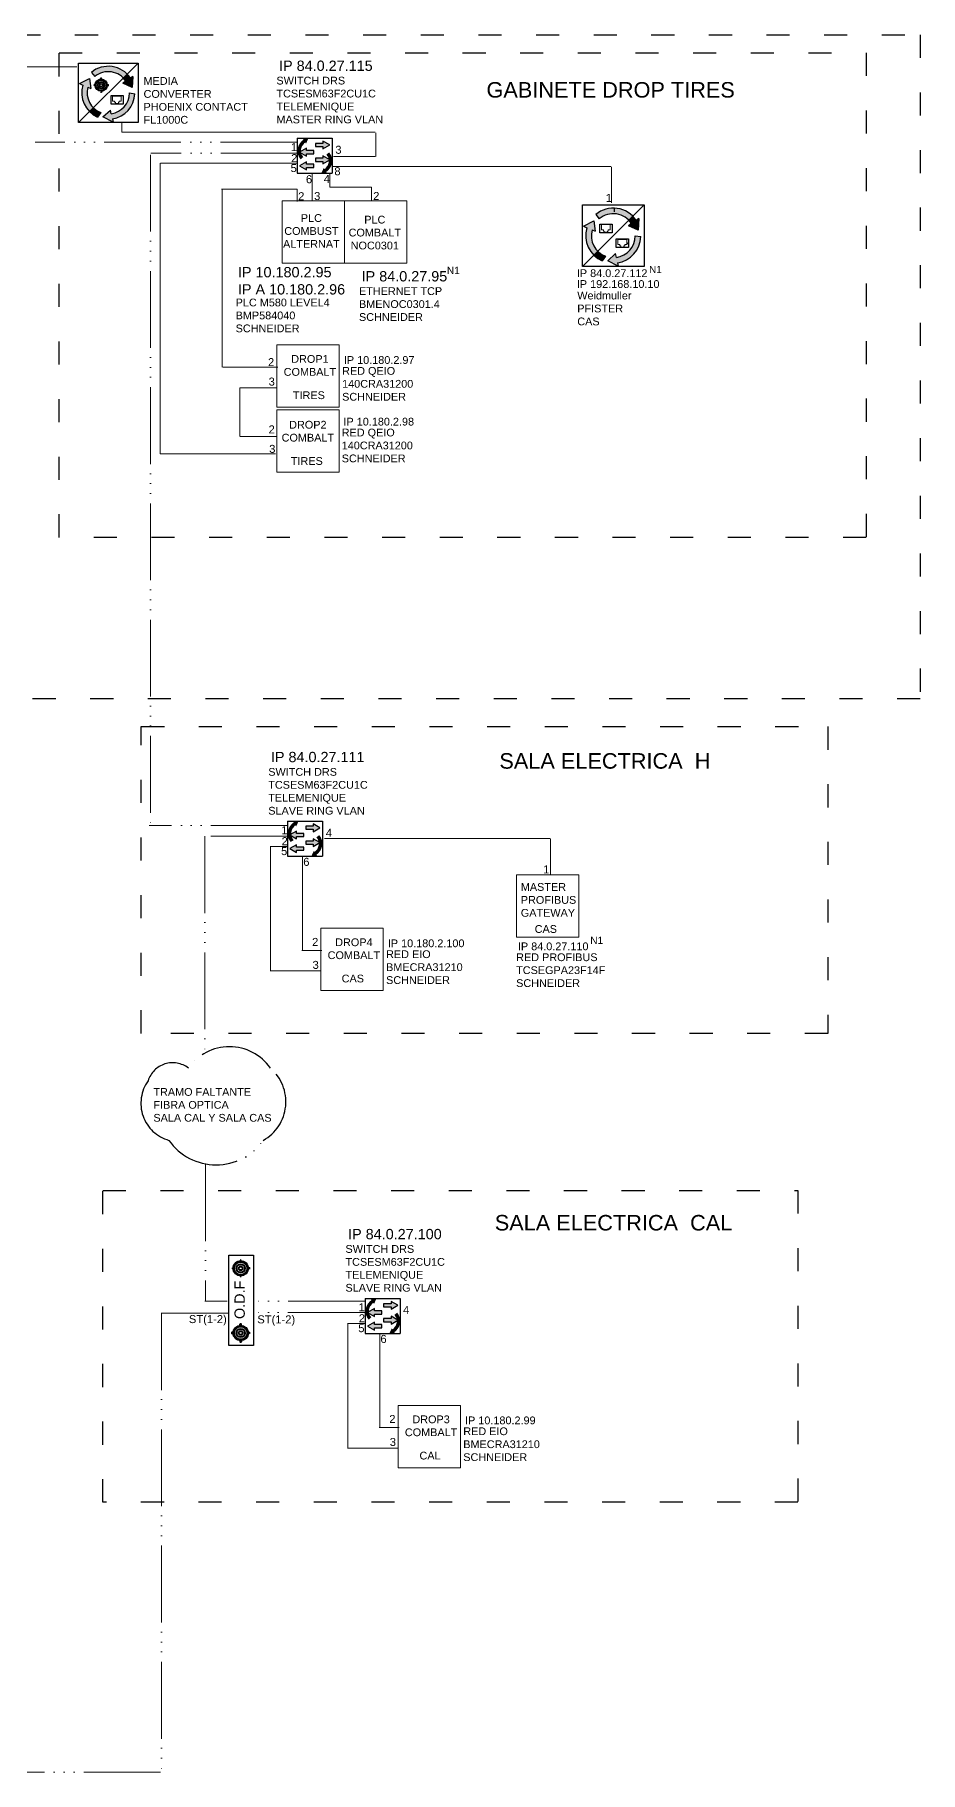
# Model space of a CAD drawing. Header units: millimetres. Extents: x 613 to 2691, y 4464 to 5516.
# Drawn here: x 1798 to 2074, y 4598 to 5141 of the extents above; entities that cross this region are included whole.
import ezdxf
from ezdxf.enums import TextEntityAlignment as Align

# ---------------------------------------------------------------- set-up
doc = ezdxf.new("R2010")
doc.units = ezdxf.units.MM
doc.linetypes.add('ACAD_ISO03W100', pattern=[30, 12, -18])
doc.linetypes.add('ACAD_ISO06W100', pattern=[36, 24, -3, 0, -3, 0, -3, 0, -3])
doc.layers.add('LETRAS', color=7, linetype='Continuous', lineweight=5)
doc.layers.add('RACK', color=7, linetype='Continuous', lineweight=30)
doc.layers.add('Línea F.O', color=7, linetype='ACAD_ISO06W100')
doc.layers.add('SEGMENTADA', color=7, linetype='ACAD_ISO03W100')
doc.styles.get("Standard").update_dxf_attribs({"font": 'arial.ttf'})

# ---------------------------------------------------------------- blocks, each defined once
blk = doc.blocks.new('Router')
h = blk.add_hatch(color=256)
h.dxf.hatch_style = 1
h.paths.add_polyline_path([(4.221374055127235, 4.231855029303695), (5.453732266725195, 5.46421324090167, 0.38773184986765), (-6.125958824729925, 6.001347141051864), (-4.999613167959547, 4.671278797692723, -0.3871099552367024)])
h = blk.add_hatch(color=256)
h.dxf.hatch_style = 1
h.paths.add_polyline_path([(7.360813712950858, 4.725084045513313), (6.527655381878857, 4.152123768751996, 0.04942118035468872), (5.453732266725194, 5.464213240901669), (4.221374055127234, 4.231855029303694, -0.05034815951668885), (5.091422825959296, 3.164431306591278), (4.077273301605601, 2.467003973876672), (7.085805071961659, 1.08654793644655)])
h = blk.add_hatch(color=256)
h.dxf.hatch_style = 1
h.paths.add_polyline_path([(-7.249813635788515, 1.171197566149267), (-6.332310201852579, 0.7707336568018945), (-6.750391159882383, 4.054349132671859), (-9.984614377007347, 2.364859579424319), (-8.861245677102911, 1.87454139142433, 0.2765972888348588), (-6.705658561538385, -6.695177587362052), (-5.473300349940425, -5.462819375764077, -0.268517728618183)])
h = blk.add_hatch(color=256)
h.dxf.hatch_style = 1
h.paths.add_polyline_path([(0.3314314653709438, -7.398431771034581), (0.07284984484340384, -6.194163201906576), (-2.349812497329367, -8.44974061362882), (0.9094531949549491, -10.09039960189466), (0.6980422076243595, -9.105814508821968, 0.360132518161384), (7.962936448736015, -0.8945756602265247), (6.224589086939723, -0.6641710331766455, -0.3713539048343394)])
h = blk.add_hatch(color=256)
h.dxf.hatch_style = 1
h.paths.add_polyline_path([(-5.473300349940422, -5.462819375764078), (-6.705658561538383, -6.695177587362052, 0.09316399340022), (-4.081955475754881, -8.48583994264542), (-3.033639330676726, -7.031170841227143, -0.1069805864624451)])
for p, q in [((-10.26241894605209, 9.034853623410527), (9.02437264923401, 9.034853623410527)), ((-10.26241894605209, -10.2519379718758), (-10.26241894605209, 9.034853623410527)), ((9.02437264923401, 9.034853623410527), (-10.26241894605209, -10.2519379718758)), ((-6.125958824763984, 6.001347141092083), (-4.999613167979078, 4.671278797715786)), ((-0.3930220590073077, 7.983645889247327), (-0.3930220590073077, 6.819875099609362)), ((9.02437264923401, 9.034853623410527), (9.02437264923401, -10.2519379718758)), ((-9.984614377007347, 2.364859579424319), (-6.750391159882383, 4.054349132671859)), ((-9.984614377007347, 2.364859579424319), (-8.861245677184797, 1.87454139146007)), ((-7.249813635585724, 1.171197566060755), (-6.332310201852579, 0.7707336568018945)), ((-6.750391159882383, 4.054349132671859), (-6.332310201852579, 0.7707336568018945)), ((5.09142282584753, 3.164431306514416), (4.077273301605601, 2.467003973876672)), ((7.085805071961659, 1.08654793644655), (4.077273301605601, 2.467003973876672)), ((7.360813712950858, 4.725084045513313), (6.527655382012199, 4.152123768843694)), ((7.360813712950858, 4.725084045513313), (7.085805071961659, 1.08654793644655)), ((6.224589086857577, -0.6641710331657578), (7.962936448961045, -0.8945756602563506)), ((9.02437264923401, -10.2519379718758), (-10.26241894605209, -10.2519379718758)), ((-3.033639330472852, -7.031170840944242), (-4.081955475666291, -8.485839942522489)), ((-2.349812497329367, -8.44974061362882), (0.07284984484340384, -6.194163201906576)), ((0.9094531949549491, -10.09039960189466), (-2.349812497329367, -8.44974061362882)), ((0.3314314653243855, -7.398431770817751), (0.07284984484340384, -6.194163201906576)), ((0.6980422075835122, -9.105814508631738), (0.9094531949549491, -10.09039960189466))]:
    blk.add_line(p, q)
for points in [[(-4.875527827064616, 3.008209042703811), (-0.9924645688470264, 3.008209042703811), (-0.9924645688470264, 0.2582240603073842), (-4.875527827064616, 0.2582240603073842)], [(0.2732456069444993, -1.603812624334275), (4.156308865162089, -1.603812624334275), (4.156308865162089, -4.353797606730701), (0.2732456069444993, -4.353797606730701)]]:
    blk.add_lwpolyline(points, close=True)
blk.add_circle((4.000815977176899, -3.054466906505922), 0.152958582864664)
for radius, start, end in [(8.597989976763017, 33.64110091726706, 129.7299865372261), (6.855172856567786, 33.41860244247363, 129.5954817213527), (8.597989976763017, 163.1964071584444, 246.3317670905333), (6.855172856567786, 164.9306315022408, 249.4774307495182), (6.855172856567786, 278.0654493901367, 359.5561521544638), (8.597989976763017, 278.8880070471303, 358.110397773362)]:
    blk.add_arc((-0.6303780815069331, -0.6110672391298522), radius, start, end)
at = {"layer": 'RACK', "lineweight": 20}
for p, q in [((-1.581638383817335, 2.831141525220573), (-4.349927853926602, 2.831143985529025)), ((-4.349927853926602, 2.831143985529025), (-4.349927853926602, 1.221477512001911)), ((-4.349927853926602, 1.221477512001911), (-3.724325365838013, 1.221477512001911)), ((-3.724325365838013, 1.221477512001911), (-3.724325365838013, 0.8307832468778997)), ((-3.724325365838013, 0.8307832468778997), (-3.474086423299923, 0.8307832468778997)), ((-3.474086423299923, 0.8307832468778997), (-3.474086423299923, 0.4400865220839023)), ((-3.474086423299923, 0.4400865220839023), (-2.457479814656836, 0.4400865220839023)), ((-2.207240871906379, 0.8307807872079138), (-2.457479814656836, 0.8307807872079138)), ((-2.457479814656836, 0.8307807872079138), (-2.457479814656836, 0.4400840617749964)), ((-1.581638383817335, 1.221475052331925), (-2.207240871906379, 1.221475052331925)), ((-2.207240871906379, 1.221475052331925), (-2.207240871906379, 0.8307807872079138)), ((-1.581638383817335, 2.831141525220573), (-1.581638383817335, 1.221475052331925)), ((3.56713505019178, -1.780880141817512), (0.7988455800825136, -1.780877681509061)), ((0.7988455800825136, -1.780877681509061), (0.7988455800825136, -3.390544155036174)), ((0.7988455800825136, -3.390544155036174), (1.424448068171102, -3.390544155036174)), ((1.424448068171102, -3.390544155036174), (1.424448068171102, -3.781238420160186)), ((1.424448068171102, -3.781238420160186), (1.674687010709192, -3.781238420160186)), ((1.674687010709192, -3.781238420160186), (1.674687010709192, -4.171935144954183)), ((1.674687010709192, -4.171935144954183), (2.69129361935228, -4.171935144954183)), ((2.941532562102736, -3.781240879830172), (2.69129361935228, -3.781240879830172)), ((2.69129361935228, -3.781240879830172), (2.69129361935228, -4.171937605263089)), ((3.56713505019178, -3.39054661470616), (2.941532562102736, -3.39054661470616)), ((2.941532562102736, -3.39054661470616), (2.941532562102736, -3.781240879830172)), ((3.56713505019178, -1.780880141817512), (3.56713505019178, -3.39054661470616))]:
    blk.add_line(p, q, dxfattribs=at)
blk = doc.blocks.new('Conversor Ethernet-FO')
h = blk.add_hatch(color=256)
h.dxf.hatch_style = 1
h.paths.add_polyline_path([(0.004537903195162112, 0.00483157051194449), (0.005761137388821483, 0.00605480470560386, 0.3877318498682067), (-0.005732821073736631, 0.006587961824187584), (-0.004614814549141916, 0.005267740915835476, -0.3871099552390349)])
h = blk.add_hatch(color=256)
h.dxf.hatch_style = 1
h.paths.add_polyline_path([(0.007654099364572176, 0.00532114780548909), (0.006827109492951037, 0.004752429558172075, 0.04942118035614307), (0.005761137388821484, 0.006054804705603859), (0.004537903195162115, 0.004831570511944489, -0.05034815952146951), (0.005401510380729342, 0.003772049680595273), (0.004394869321231454, 0.003079785894897213), (0.007381126806649263, 0.001709550348095945)])
h = blk.add_hatch(color=256)
h.dxf.hatch_style = 1
h.paths.add_polyline_path([(-0.006848355194145783, 0.001793573256732229), (-0.005937644685900523, 0.001396074264675917), (-0.006352630295396011, 0.004655378816778466), (-0.009562908274574511, 0.002978397747483541), (-0.008447856666300154, 0.002491709731155881, 0.2765972888300592), (-0.006308228884085368, -0.006014561567302993), (-0.005084994690425997, -0.004791327373643621, -0.2685177286090352)])
h = blk.add_hatch(color=256)
h.dxf.hatch_style = 1
h.paths.add_polyline_path([(-0.004779939632614778, 0.002679722048918226, 0.5533011679273435), (-0.004779939632614778, 0.002285844514511443), (-0.004484660311368794, 0.002285844514511443, -0.0250829855585215), (-0.004494381818383113, 0.002479509472089664, -0.02593439486746712), (-0.004483990044900894, 0.002679722048918226)])
h.paths.add_polyline_path([(-0.000339470159820718, 0.002684505211612592), (-0.0006375002417763134, 0.002684505211612592, -0.02655657968934562), (-0.0006266045862090182, 0.002479509472089664, -0.02446122243054062), (-0.0006358506778052393, 0.002290627677433182), (-0.0003394701601833463, 0.002290627677433182, 0.5533011673260855)])
h.paths.add_polyline_path([(-0.002757162283856751, 0.004403371850688806, -0.05105051562131976), (-0.002363284749677341, 0.004403316636450688), (-0.002363284749677341, 0.004702207147242622, 0.5533011673260855), (-0.002757162283856751, 0.004702207147605249)])
h.paths.add_polyline_path([(-0.002755531618942941, 0.0002599963641643143, 0.5533011678461972), (-0.002361654084566844, 0.0002599963642132552), (-0.002361654084566844, 0.0005558701647631215, -0.05105054018279347), (-0.002755531618973628, 0.0005554810951027278)])
h = blk.add_hatch(color=256)
h.dxf.hatch_style = 1
h.paths.add_polyline_path([(-0.004494381818383113, 0.002479509472089664, 1), (-0.0006266045862090186, 0.002479509472089664, 1)])
h.paths.add_polyline_path([(-0.0009717832444758488, 0.002479509472089664, -1), (-0.004149203160116283, 0.002479509472089664, -1)], flags=16)
h.paths.add_polyline_path([(-0.001394929471521969, 0.002479509472089664, -1), (-0.003726056933070163, 0.002479509472089664, -1)], flags=0)
h.paths.add_polyline_path([(-0.00158418744753359, 0.002479509472089664, -1), (-0.003536798957058542, 0.002479509472089664, -1)], flags=0)
h.paths.add_polyline_path([(-0.001976470981845435, 0.002479509472089664, -1), (-0.003144515422746697, 0.002479509472089664, -1)], flags=0)
h.paths.add_polyline_path([(-0.002164629705747567, 0.002479509472089664, -1), (-0.002956356698844565, 0.002479509472089664, -1)], flags=0)
h = blk.add_hatch(color=256)
h.dxf.hatch_style = 1
h.paths.add_polyline_path([(-0.003726056933070163, 0.002479509472089664, 1), (-0.001394929471521969, 0.002479509472089664, 1)])
h.paths.add_polyline_path([(-0.00158418744753359, 0.002479509472089664, -1), (-0.003536798957058542, 0.002479509472089664, -1)], flags=16)
h.paths.add_polyline_path([(-0.001976470981845435, 0.002479509472089664, -1), (-0.003144515422746697, 0.002479509472089664, -1)], flags=0)
h.paths.add_polyline_path([(-0.002164629705747567, 0.002479509472089664, -1), (-0.002956356698844565, 0.002479509472089664, -1)], flags=0)
h = blk.add_hatch(color=256)
h.dxf.hatch_style = 1
h.paths.add_polyline_path([(-0.003144515422746697, 0.002479509472089664, 1), (-0.001976470981845435, 0.002479509472089664, 1)])
h.paths.add_polyline_path([(-0.002164629705747567, 0.002479509472089664, -1), (-0.002956356698844565, 0.002479509472089664, -1)], flags=16)
h = blk.add_hatch(color=256)
h.dxf.hatch_style = 1
h.paths.add_polyline_path([(-0.005084994690425998, -0.004791327373643622), (-0.006308228884085367, -0.00601456156730299, 0.0931639934050975), (-0.003703950924550729, -0.007791966384963604), (-0.002663396204242547, -0.006348067225883331, -0.1069805864608786)])
h = blk.add_hatch(color=256)
h.dxf.hatch_style = 1
h.paths.add_polyline_path([(0.0006767605969008276, -0.006712609063752958), (0.0004200934386062718, -0.005517256545090277), (-0.001984632223638981, -0.007756134324836238), (0.001250502823495481, -0.00938464635623859), (0.001040657060948964, -0.008407350841652266, 0.3601325181586739), (0.008251764160690627, -0.0002569055918496856), (0.006526287011765085, -2.820681290218027e-05, -0.371353904830479)])
for p, q in [((-0.009838656060310313, 0.009599009116300294), (0.009305341799517919, 0.009599009116300294)), ((-0.009838656060310313, -0.009544988743527938), (-0.009838656060310313, 0.009599009116300294)), ((0.009305341799517919, 0.009599009116300294), (-0.009838656060310313, -0.009544988743527938)), ((-0.005732821073706873, 0.006587961824152444), (-0.004614814549086077, 0.005267740915769537)), ((0.009305341799517919, 0.009599009116300294), (0.009305341799517919, -0.009544988743527938)), ((-0.009562908274574511, 0.002978397747483541), (-0.006352630295396011, 0.004655378816778466)), ((-0.009562908274574511, 0.002978397747483541), (-0.00844785666640746, 0.002491709731202718)), ((-0.006848355194051692, 0.001793573256691161), (-0.005937644685900523, 0.001396074264675917)), ((-0.006352630295396011, 0.004655378816778466), (-0.005937644685900523, 0.001396074264675917)), ((-0.004483959606446597, 0.002679722048918226), (-0.004779939632740871, 0.002679722048918226)), ((-0.004483959606446597, 0.002285844514511443), (-0.004779939632740871, 0.002285844514511443)), ((-0.002757162283856751, 0.004406227121074441), (-0.002757162283856751, 0.004702207147368714)), ((-0.002363284749677341, 0.004406227121074441), (-0.002363284749677341, 0.004702207147368714)), ((-0.002361654084566844, 0.0005559763903814352), (-0.002361654084566844, 0.0002599963640871616)), ((-0.0006354501863515272, 0.002684505211612592), (-0.0003394701602846273, 0.002684505211612592)), ((-0.0006354501863515272, 0.002290627677433182), (-0.0003394701602846273, 0.002290627677433182)), ((0.005401510380579566, 0.003772049680492273), (0.004394869321231454, 0.003079785894897213)), ((0.007381126806649263, 0.001709550348095945), (0.004394869321231454, 0.003079785894897213)), ((0.007654099364572176, 0.00532114780548909), (0.006827109493087846, 0.004752429558266158)), ((0.007654099364572176, 0.00532114780548909), (0.007381126806649263, 0.001709550348095945)), ((-0.001984632223638982, -0.007756134324836239), (0.0004200934386062727, -0.005517256545090277)), ((0.0006767605968889256, -0.006712609063697528), (0.0004200934386062727, -0.005517256545090277)), ((0.006526287011638487, -2.820681288540072e-05), (0.008251764160831954, -0.0002569055918684171)), ((0.009305341799517919, -0.009544988743527938), (-0.009838656060310313, -0.009544988743527938)), ((-0.002663396204070523, -0.006348067225644627), (-0.003703950924546007, -0.00779196638495705)), ((0.001250502823495481, -0.00938464635623859), (-0.001984632223638982, -0.007756134324836239)), ((0.001040657060912054, -0.008407350841480365), (0.001250502823495481, -0.00938464635623859))]:
    blk.add_line(p, q)
blk.add_lwpolyline([(0.000605134920602407, -0.0008631636876491738), (0.004459449119918329, -0.0008631636876491738), (0.004459449119918329, -0.003592788589452792), (0.000605134920602407, -0.003592788589452792)], close=True)
for radius in [0.001933888616087047, 0.001588709957820217, 0.001165563730774097, 0.000976305754762476, 0.0005840222204506311, 0.0003958634965484994]:
    blk.add_circle((-0.002560493202296066, 0.002479509472089664), radius)
for centre, radius, start, end in [((-0.0002779279948299518, 2.450381634844234e-05), 0.008534332986412688, 33.64110091726343, 129.7299865372261), ((-0.0002779279948299518, 2.450381634844234e-05), 0.006804419171862437, 33.41860244247363, 129.5954817213627), ((-0.0002779279948299518, 2.450381634844234e-05), 0.008534332986412688, 163.1964071584482, 246.3317670905452), ((-0.0002779279948299518, 2.450381634844234e-05), 0.006804419171862437, 164.9306315022249, 249.4774307495137), ((-0.004656455794944059, 0.002482783281714834), 0.0002324502875745266, 122.0883867405093, 237.9116132594908), ((-0.002560223516880733, 0.004578723309571903), 0.0002324502875745266, 32.0883867405272, 147.9116132594728), ((-0.002558592851770236, 0.0003834802018839734), 0.0002324502875745266, 212.0883867405272, 327.9116132594728), ((-0.0004629539978540653, 0.002487566444636574), 0.0002324502875745266, 302.0883867405272, 57.91161325947281), ((-0.0002779279948299518, 2.450381634844234e-05), 0.006804419171862437, 278.0654493901238, 359.556152154464), ((-0.0002779279948299518, 2.450381634844234e-05), 0.008534332986412688, 278.8880070471561, 358.1103977733615)]:
    blk.add_arc(centre, radius, start, end)
at = {"layer": 'RACK', "lineweight": 20}
for p, q in [((0.003874637374634088, -0.001038920249124456), (0.001126843506040726, -0.001038917807131182)), ((0.001126843506040726, -0.001038917807131182), (0.001126843506040726, -0.002636666783241051)), ((0.001126843506040726, -0.002636666783241051), (0.001747814217265525, -0.002636666783241051)), ((0.001747814217265525, -0.002636666783241051), (0.001747814217265525, -0.003024468462848998)), ((0.001747814217265525, -0.003024468462848998), (0.00199620046425994, -0.003024468462848998)), ((0.00199620046425994, -0.003024468462848998), (0.00199620046425994, -0.003412272583995471)), ((0.00199620046425994, -0.003412272583995471), (0.003005280416414874, -0.003412272583995471)), ((0.003253666663636662, -0.003024470904387525), (0.003005280416414874, -0.003024470904387525)), ((0.003005280416414874, -0.003024470904387525), (0.003005280416414874, -0.003412275025988745)), ((0.003874637374634088, -0.002636669224779578), (0.003253666663636662, -0.002636669224779578)), ((0.003253666663636662, -0.002636669224779578), (0.003253666663636662, -0.003024470904387525)), ((0.003874637374634088, -0.001038920249124456), (0.003874637374634088, -0.002636669224779578))]:
    blk.add_line(p, q, dxfattribs=at)
blk = doc.blocks.new('O.D.F')
h = blk.add_hatch(color=256)
h.dxf.hatch_style = 1
h.paths.add_polyline_path([(-13.81008966296167, 0.1712454923288078, 0.5533011679273435), (-13.81008966296167, -0.3298933542248506), (-13.4343994409187, -0.3298933542248506, -0.0250829855585215), (-13.4467683232042, -0.08348926915891752, -0.02593439486746712), (-13.43354664647268, 0.1712454923288078)])
h.paths.add_polyline_path([(-8.160384981848438, 0.1773312129769238), (-8.539575056181548, 0.1773312129769238, -0.02655657968934562), (-8.525712279326854, -0.08348926915891752, -0.02446122243054062), (-8.537476280540432, -0.3238076332679611), (-8.160384982157211, -0.3238076332679611, 0.5533011673260855)])
h.paths.add_polyline_path([(-11.23646659772066, 2.364282155331466, -0.05105051562131976), (-10.73532775147578, 2.364211904751528), (-10.73532775147578, 2.744496721327096, 0.5533011673260855), (-11.23646659772066, 2.744496721635869)])
h.paths.add_polyline_path([(-11.23439186784344, -2.907423466618411, 0.5533011678461972), (-10.73325302128933, -2.907423466309638), (-10.73325302128933, -2.530976875315673, -0.05105054018279347), (-11.23439186784344, -2.53147189722381)])
h = blk.add_hatch(color=256)
h.dxf.hatch_style = 1
h.paths.add_polyline_path([(-13.44676832288454, -0.08348926915891752, 1), (-8.525712279337734, -0.08348926915891752, 1)])
h.paths.add_polyline_path([(-8.964890499902559, -0.08348926915891752, 1), (-13.00759010231972, -0.08348926915891752, 1)], flags=16)
h.paths.add_polyline_path([(-9.503268532791195, -0.08348926915891752, -1), (-12.46921206943108, -0.08348926915891752, -1)], flags=0)
h.paths.add_polyline_path([(-9.744065520501344, -0.08348926915891752, -1), (-12.22841508172093, -0.08348926915891752, -1)], flags=0)
h.paths.add_polyline_path([(-10.24317628656377, -0.08348926915891752, -1), (-11.72930431565851, -0.08348926915891752, -1)], flags=0)
h.paths.add_polyline_path([(-10.48257467220558, -0.08348926915891752, -1), (-11.4899059300167, -0.08348926915891752, -1)], flags=0)
h = blk.add_hatch(color=256)
h.dxf.hatch_style = 1
h.paths.add_polyline_path([(-12.46921206943108, -0.08348926915891752, 1), (-9.503268532791195, -0.08348926915891752, 1)])
h.paths.add_polyline_path([(-9.744065520501344, -0.08348926915891752, -1), (-12.22841508172093, -0.08348926915891752, -1)], flags=16)
h.paths.add_polyline_path([(-10.24317628656377, -0.08348926915891752, -1), (-11.72930431565851, -0.08348926915891752, -1)], flags=0)
h.paths.add_polyline_path([(-10.48257467220558, -0.08348926915891752, -1), (-11.4899059300167, -0.08348926915891752, -1)], flags=0)
h = blk.add_hatch(color=256)
h.dxf.hatch_style = 1
h.paths.add_polyline_path([(-11.72930431565851, -0.08348926915891752, 1), (-10.24317628656377, -0.08348926915891752, 1)])
h.paths.add_polyline_path([(-10.48257467220558, -0.08348926915891752, -1), (-11.4899059300167, -0.08348926915891752, -1)], flags=16)
h = blk.add_hatch(color=256)
h.dxf.hatch_style = 1
h.paths.add_polyline_path([(7.019271129818208, 0.1712454923288078, 0.5533011679273435), (7.019271129818208, -0.3298933542248506), (7.394961351861639, -0.3298933542248506, -0.0250829855585215), (7.382592469575684, -0.08348926915891752, -0.02593439486746712), (7.395814146307657, 0.1712454923288078)])
h.paths.add_polyline_path([(12.6689758109319, 0.1773312129769238), (12.28978573659879, 0.1773312129769238, -0.02655657968934562), (12.30364851345348, -0.08348926915891752, -0.02446122243054062), (12.2918845122399, -0.3238076332679611), (12.66897581062312, -0.3238076332679611, 0.5533011673260855)])
h.paths.add_polyline_path([(9.592894195059671, 2.364282155331466, -0.05105051562131976), (10.09403304130456, 2.364211904751528), (10.09403304130456, 2.744496721327096, 0.5533011673260855), (9.592894195059671, 2.744496721635869)])
h.paths.add_polyline_path([(9.594968924936893, -2.907423466618411, 0.5533011678461972), (10.09610777149055, -2.907423466309638), (10.09610777149055, -2.530976875315673, -0.05105054018279347), (9.594968924936893, -2.53147189722381)])
h = blk.add_hatch(color=256)
h.dxf.hatch_style = 1
h.paths.add_polyline_path([(7.382592469895792, -0.08348926915891752, 1), (12.3036485134426, -0.08348926915891752, 1)])
h.paths.add_polyline_path([(11.86447029287778, -0.08348926915891752, 1), (7.821770690460617, -0.08348926915891752, 1)], flags=16)
h.paths.add_polyline_path([(11.32609225998914, -0.08348926915891752, -1), (8.360148723349253, -0.08348926915891752, -1)], flags=0)
h.paths.add_polyline_path([(11.08529527227899, -0.08348926915891752, -1), (8.600945711059403, -0.08348926915891752, -1)], flags=0)
h.paths.add_polyline_path([(10.58618450621657, -0.08348926915891752, -1), (9.100056477121825, -0.08348926915891752, -1)], flags=0)
h.paths.add_polyline_path([(10.34678612057476, -0.08348926915891752, -1), (9.339454862763638, -0.08348926915891752, -1)], flags=0)
h = blk.add_hatch(color=256)
h.dxf.hatch_style = 1
h.paths.add_polyline_path([(8.360148723349253, -0.08348926915891752, 1), (11.32609225998914, -0.08348926915891752, 1)])
h.paths.add_polyline_path([(11.08529527227899, -0.08348926915891752, -1), (8.600945711059403, -0.08348926915891752, -1)], flags=16)
h.paths.add_polyline_path([(10.58618450621657, -0.08348926915891752, -1), (9.100056477121825, -0.08348926915891752, -1)], flags=0)
h.paths.add_polyline_path([(10.34678612057476, -0.08348926915891752, -1), (9.339454862763638, -0.08348926915891752, -1)], flags=0)
h = blk.add_hatch(color=256)
h.dxf.hatch_style = 1
h.paths.add_polyline_path([(9.100056477121825, -0.08348926915891752, 1), (10.58618450621657, -0.08348926915891752, 1)])
h.paths.add_polyline_path([(10.34678612057476, -0.08348926915891752, -1), (9.339454862763638, -0.08348926915891752, -1)], flags=16)
for p, q in [((-13.43350791901275, 0.1712454923288078), (-13.81008966327045, 0.1712454923288078)), ((-11.23646659772066, 2.367914977068949), (-11.23646659772066, 2.744496721635869)), ((-10.73532775147578, 2.367914977068949), (-10.73532775147578, 2.744496721635869)), ((-8.536966726415358, 0.1773312129769238), (-8.160384982465985, 0.1773312129769238)), ((-13.43350791901275, -0.3298933542248506), (-13.81008966327045, -0.3298933542248506)), ((-10.73325302128933, -2.530841722360265), (-10.73325302128933, -2.907423466618411)), ((-8.536966726415358, -0.3238076332679611), (-8.160384982465985, -0.3238076332679611)), ((10.09610777149055, -2.530841722360265), (10.09610777149055, -2.907423466618411))]:
    blk.add_line(p, q)
blk.add_lwpolyline([(-15.05533899297734, 3.773528597268296), (14.13274212205579, 3.773528597268296), (14.13274212205579, -4.240094632826867), (-15.05533899297734, -4.240094632826867)], close=True)
for centre, radius in [((-10.98624030111114, -0.08348926915891752), 2.460528021773404), ((-10.98624030111114, -0.08348926915891752), 2.021349801208579), ((-10.98624030111114, -0.08348926915891752), 1.482971768319944), ((-10.98624030111114, -0.08348926915891752), 1.242174780609794), ((-10.98624030111114, -0.08348926915891752), 0.7430640145473717), ((-10.98624030111114, -0.08348926915891752), 0.503665628905558), ((9.843120491669197, -0.08348926915891752), 2.460528021773404), ((9.843120491669197, -0.08348926915891752), 2.021349801208579), ((9.843120491669197, -0.08348926915891752), 1.482971768319944), ((9.843120491669197, -0.08348926915891752), 1.242174780609794), ((9.843120491669197, -0.08348926915891752), 0.7430640145473717), ((9.843120491669197, -0.08348926915891752), 0.503665628905558)]:
    blk.add_circle(centre, radius)
for centre, start, end in [((-13.65297852445883, -0.07932393094802137), 122.0883867405093, 237.9116132594908), ((-10.98589717475261, 2.587385582515026), 32.0883867405272, 147.9116132594728), ((-8.317496120969281, -0.07323820999113195), 302.0883867405272, 57.91161325947281), ((-10.98382244456616, -2.750312327806796), 212.0883867405272, 327.9116132594728), ((9.845538348213722, -2.750312327806796), 212.0883867405272, 327.9116132594728)]:
    blk.add_arc(centre, 0.2957514933841797, start, end)
at = {"insert": (-6.476095732202339, 1.909890228812628), "char_height": 3.316157899691895, "attachment_point": 1}
blk.add_mtext_dynamic_manual_height_columns('O.D.F', width=5.781666658497025, gutter_width=16.58078949845947, heights=[0], dxfattribs=at)
blk = doc.blocks.new('SwitchDRS')
h = blk.add_hatch(color=256)
h.dxf.hatch_style = 1
h.paths.add_polyline_path([(-0.007551447962446386, 0.007496081263703061), (-0.008774682156105756, 0.008719315457362431, 0.3877318498682067), (-0.009307839274689481, -0.002774643005195684), (-0.007987618366337372, -0.001656636480600968, -0.3871099552390349)])
h = blk.add_hatch(color=256)
h.dxf.hatch_style = 1
h.paths.add_polyline_path([(0.005095460543316221, 0.008981120919770547), (0.005095460543316221, 0.007434474695855897), (0.0003636602739334194, 0.007434474695855897), (0.0003636602739334194, 0.005476317794091301), (0.005095460543316221, 0.005476317794091301), (0.005095460543316221, 0.003929671570176652), (0.009470144005945258, 0.006455396244973599)])
h.paths.add_polyline_path([(0.009470144005945258, -0.003089543108444559), (0.005095460543316221, -0.0005638184336476115), (0.005095460543316221, -0.002110464657562261), (0.0003636602739334194, -0.002110464657562259), (0.0003636602739334194, -0.004068621559326859), (0.005095460543316221, -0.004068621559326857), (0.005095460543316221, -0.005615267783241505)])
h.paths.add_polyline_path([(-0.0008616959780738407, -0.005972321184117392), (-0.005593496247456642, -0.005972321184117391), (-0.005593496247456642, -0.004425674960202739), (-0.009968179710085675, -0.006951399634999689), (-0.005593496247456642, -0.009477124309796636), (-0.005593496247456644, -0.007930478085881989), (-0.0008616959780738389, -0.007930478085881985)])
h.paths.add_polyline_path([(-0.0008616959780738398, 0.002811917152939714), (-0.005593496247456644, 0.002811917152939714), (-0.005593496247456642, 0.004358563376854362), (-0.009968179710085682, 0.001832838702057415), (-0.005593496247456642, -0.000692885972739532), (-0.005593496247456644, 0.0008537602511751174), (-0.0008616959780738389, 0.0008537602511751183)])
h = blk.add_hatch(color=256)
h.dxf.hatch_style = 1
h.paths.add_polyline_path([(-0.008041025255990986, 0.01061227743311312), (-0.007472307008673972, 0.009785287561491985, 0.04942118035614307), (-0.008774682156105756, 0.008719315457362431), (-0.007551447962446386, 0.007496081263703061, -0.05034815952146951), (-0.006491927131097169, 0.008359688449270288), (-0.005799663345399109, 0.0073530473897724), (-0.00442942779859784, 0.01033930487519021)])
h = blk.add_hatch(color=256)
h.dxf.hatch_style = 1
h.paths.add_polyline_path([(0.007284433244235732, -0.008519834513951347), (0.008507667437895102, -0.009743068707610717, 0.3877318498682067), (0.009040824556478828, 0.001750889754947399), (0.007720603648126718, 0.000632883230352683, -0.3871099552390349)])
h = blk.add_hatch(color=256)
h.dxf.hatch_style = 1
h.paths.add_polyline_path([(0.007774010537780332, -0.01163603068336141), (0.007205292290463319, -0.01080904081174027, 0.04942118035614307), (0.008507667437895102, -0.009743068707610717), (0.007284433244235732, -0.008519834513951347, -0.05034815952146951), (0.006224912412886516, -0.009383441699518574), (0.005532648627188455, -0.008376800640020686), (0.004162413080387187, -0.0113630581254385)])
for p, q in [((-0.01147213251488211, 0.01076012363773771), (0.01102786748515427, 0.01076012363773771)), ((-0.01147213251488211, 0.01076012363773771), (-0.01147213251488211, -0.01173987636229867)), ((-0.005593496247456642, 0.004358563376854363), (-0.009968179710085678, 0.001832838702057416)), ((-0.009968179710085678, 0.001832838702057416), (-0.005593496247456642, -0.000692885972739532)), ((-0.005593496247456642, 0.002811917152939714), (-0.005593496247456642, 0.004358563376854363)), ((-0.0008616959780738398, 0.002811917152939714), (-0.005593496247456642, 0.002811917152939714)), ((-0.005593496247456642, -0.000692885972739532), (-0.005593496247456642, 0.0008537602511751174)), ((-0.005593496247456642, 0.0008537602511751174), (-0.0008616959780738398, 0.0008537602511751174)), ((-0.0008616959780738398, 0.0008537602511751174), (-0.0008616959780738398, 0.002811917152939714)), ((0.005095460543316221, 0.007434474695855897), (0.0003636602739334194, 0.007434474695855897)), ((0.0003636602739334194, 0.007434474695855897), (0.0003636602739334194, 0.005476317794091301)), ((0.0003636602739334194, 0.005476317794091301), (0.005095460543316221, 0.005476317794091301)), ((0.009470144005945258, 0.006455396244973599), (0.005095460543316221, 0.008981120919770547)), ((0.005095460543316221, 0.008981120919770547), (0.005095460543316221, 0.007434474695855897)), ((0.005095460543316221, 0.003929671570176652), (0.009470144005945258, 0.006455396244973599)), ((0.005095460543316221, 0.005476317794091301), (0.005095460543316221, 0.003929671570176652)), ((0.01102786748515427, 0.01076012363773771), (0.01102786748515427, -0.0004898763622804836)), ((-0.005593496247456642, -0.004425674960202741), (-0.009968179710085678, -0.006951399634999689)), ((-0.009968179710085678, -0.006951399634999689), (-0.005593496247456642, -0.009477124309796636)), ((-0.005593496247456642, -0.005972321184117391), (-0.005593496247456642, -0.004425674960202741)), ((-0.0008616959780738398, -0.005972321184117391), (-0.005593496247456642, -0.005972321184117391)), ((-0.005593496247456642, -0.009477124309796636), (-0.005593496247456642, -0.007930478085881987)), ((-0.005593496247456642, -0.007930478085881987), (-0.0008616959780738398, -0.007930478085881987)), ((-0.0008616959780738398, -0.007930478085881987), (-0.0008616959780738398, -0.005972321184117391)), ((0.005095460543316221, -0.002110464657562261), (0.0003636602739334194, -0.002110464657562261)), ((0.0003636602739334194, -0.002110464657562261), (0.0003636602739334194, -0.004068621559326857)), ((0.0003636602739334194, -0.004068621559326857), (0.005095460543316221, -0.004068621559326857)), ((0.009470144005945258, -0.003089543108444559), (0.005095460543316221, -0.0005638184336476115)), ((0.005095460543316221, -0.0005638184336476115), (0.005095460543316221, -0.002110464657562261)), ((0.005095460543316221, -0.005615267783241507), (0.009470144005945258, -0.003089543108444559)), ((0.005095460543316221, -0.004068621559326857), (0.005095460543316221, -0.005615267783241507)), ((0.01102786748515427, -0.0004898763622804836), (0.01102786748515427, -0.01173987636229867)), ((-0.01147213251488211, -0.01173987636229867), (0.01102786748515427, -0.01173987636229867))]:
    blk.add_line(p, q)
for centre, start, end in [((-0.002744381266850341, 0.002680250073710994), 123.4186024424736, 219.5954817213627), ((0.002477366548639687, -0.003704003323959279), 303.4186024424737, 39.59548172136261)]:
    blk.add_arc(centre, 0.006804419171862437, start, end)

msp = doc.modelspace()

# ---------------------------------------------------------------- linework, layer by layer
at = {"color": 3, "lineweight": 0}
for p, q in [((1825.031304554896, 5110.3463522067), (1825.031304554896, 5113.4170493495)), ((1904.169005363751, 5110.343358789042), (1825.019164698092, 5110.343358789042)), ((1904.374253724392, 5102.814587857312), (1904.374253724392, 5110.195066500011)), ((1904.212780681722, 5102.814587857312), (1891.132508791658, 5102.814587857312)), ((1837.062339077688, 5009.930905021722), (1837.062339077688, 5100.663400466348)), ((1879.816547209804, 5100.667255997565), (1837.153573918658, 5100.667255997565)), ((1884.490114540196, 5088.946289892085), (1884.490114540196, 5097.385392543905)), ((1890.049790823974, 5093.245354849622), (1890.049790823974, 5097.240287582929)), ((1977.773054619029, 5099.716652870426), (1891.089255364657, 5099.716652870426)), ((1978.001513002372, 5088.361670507014), (1978.001513002372, 5099.513250756925)), ((1879.860738966468, 5092.627114899375), (1856.21376455742, 5092.627114899375)), ((1856.401051952598, 5036.997759799136), (1856.401051952598, 5092.506365481107)), ((1879.846614432622, 5088.768394499946), (1879.846614432622, 5092.627114899375)), ((1903.017499064938, 5093.247801875409), (1890.0506165219, 5093.247801875409)), ((1903.031139755395, 5089.012665147035), (1903.031139755395, 5093.247801875409)), ((1873.803960306384, 5036.99775194183), (1856.588028322817, 5036.99775194183)), ((1873.366088672487, 5030.579262152702), (1861.86049230857, 5030.579262152702)), ((1861.93069071748, 5015.444703977622), (1861.93069071748, 5030.579262152702)), ((1873.295890263518, 5015.374542275307), (1861.93069071748, 5015.374542275307)), ((1873.054959372999, 5009.870888432077), (1837.073010012507, 5009.870888432077)), ((1871.490133198464, 4848.317584441718), (1871.490133198464, 4887.375684547049)), ((1876.839141654323, 4887.309665982912), (1871.490133198464, 4887.309665982912)), ((1958.825655364124, 4889.781628100607), (1888.340308192519, 4889.781628100607)), ((1958.938599623046, 4878.387887978428), (1958.938599623046, 4889.686213363345)), ((1881.512708984715, 4854.738245681518), (1881.512708984715, 4884.027802529252)), ((1887.532391181058, 4854.796194457199), (1881.322788743042, 4854.796194457199)), ((1887.094519547161, 4848.377704668071), (1871.413205675098, 4848.377704668071)), ((1895.59937475429, 4699.299540439969), (1895.59937475429, 4738.3576405453)), ((1900.948383210149, 4738.291621981162), (1895.59937475429, 4738.291621981162)), ((1905.621950540541, 4705.720201679768), (1905.621950540541, 4735.009758527503)), ((1911.641632736884, 4705.77815045545), (1905.432030298868, 4705.77815045545)), ((1911.203761102987, 4699.359660666321), (1895.522447230924, 4699.359660666321))]:
    msp.add_line(p, q, dxfattribs=at)
at = {"lineweight": 0}
for points in [[(1875.084604330841, 5088.927293782621), (1894.569285653033, 5088.927293782621), (1894.569285653033, 5069.457456118322), (1875.084604330841, 5069.457456118322)], [(1894.58766721598, 5088.928205681599), (1914.072348538172, 5088.928205681599), (1914.072348538172, 5069.4583680173), (1894.58766721598, 5069.4583680173)], [(1873.473591990423, 5043.9145323866), (1892.958273312615, 5043.9145323866), (1892.958273312615, 5024.4446947223), (1873.473591990423, 5024.4446947223)], [(1873.431576985509, 5023.642190897612), (1892.916258307701, 5023.642190897612), (1892.916258307701, 5004.172353233313), (1873.431576985509, 5004.172353233313)], [(1948.266099725206, 4878.364369341027), (1967.750781047398, 4878.364369341027), (1967.750781047398, 4858.894531676728), (1948.266099725206, 4858.894531676728)], [(1887.202022865097, 4861.712974901969), (1906.686704187289, 4861.712974901969), (1906.686704187289, 4842.24313723767), (1887.202022865097, 4842.24313723767)], [(1911.311264420923, 4712.694930900219), (1930.795945743115, 4712.694930900219), (1930.795945743115, 4693.22509323592), (1911.311264420923, 4693.22509323592)]]:
    msp.add_lwpolyline(points, close=True, dxfattribs=at)
at = {"layer": 'Línea F.O', "color": 1, "lineweight": 0}
for p, q in [((1811.031157494944, 5130.781426650464), (1592.349473684158, 5130.781426650464)), ((1879.833978930386, 5107.216229906662), (1797.946531369714, 5107.216229906662)), ((1834.027153073433, 5103.314602266635), (1834.027153073433, 4893.692587859086)), ((1879.923797027104, 5103.807906351911), (1834.154331161218, 5103.807906351911)), ((1876.856573374905, 4893.858639892009), (1833.581592207885, 4893.858639892009)), ((1876.831618948721, 4890.47327257617), (1850.823250526032, 4890.47327257617)), ((1850.970209466017, 4890.47327257617), (1850.970209466017, 4822.561422671107)), ((1851.155559506696, 4788.01088815591), (1851.155559506696, 4745.2805253774)), ((1857.971534791806, 4745.273778341827), (1851.01549417154, 4745.273778341827)), ((1900.999275545687, 4745.259856782794), (1866.33093723782, 4745.259856782794)), ((1858.353680624755, 4741.460525644242), (1837.317144853307, 4741.460525644242)), ((1837.420545755174, 4741.479662263331), (1837.420545755174, 4598.102913383445)), ((1900.911828019129, 4741.700543580195), (1866.057789523376, 4741.700543580195)), ((1837.1570101385, 4598.098440875216), (1359.778067245563, 4598.098440875216))]:
    msp.add_line(p, q, dxfattribs=at)
at = {"layer": 'Línea F.O'}
msp.add_lwpolyline([(1871.458755073286, 4818.05819105246, -0.52056705), (1869.230056122161, 4795.470899450171, -0.52056705), (1839.76362870365, 4795.470899450171, -0.52056705), (1833.270486697128, 4814.075123166869, -0.52056705), (1845.836077111064, 4818.05819105246, -0.52056705)], format="xyb", close=True, dxfattribs=at)
at = {"layer": 'SEGMENTADA', "ltscale": 0.6}
for points in [[(1576.420440972594, 5140.819777650274), (2074.406920872928, 5140.819777650274), (2074.406920872928, 4933.373252060378), (1576.420440972594, 4933.373252060378)], [(1805.491876373349, 5135.152082558825), (2057.525996080144, 5135.152082558825), (2057.525996080144, 4983.824427039359), (1805.491876373349, 4983.824427039359)], [(1831.133030882796, 4924.695507345164), (2045.58565078521, 4924.695507345164), (2045.58565078521, 4828.890165465572), (1831.133030882796, 4828.890165465572)], [(1819.142505554907, 4779.820609887077), (2036.22793974535, 4779.820609887077), (2036.22793974535, 4682.418534740563), (1819.142505554907, 4682.418534740563)]]:
    msp.add_lwpolyline(points, close=True, dxfattribs=at)

# ---------------------------------------------------------------- block references
at = {"lineweight": 0, "xscale": 970.1928948945391, "yscale": 970.1928948945391, "zscale": 970.1928948945391}
msp.add_blockref('Conversor Ethernet-FO', (1821.097167534658, 5122.664203717761), dxfattribs=at)
at = {"xscale": 486, "yscale": 486, "zscale": 486}
for p in [(1885.401046972062, 5103.24767774213), (1882.330702063563, 4889.976759630887), (1906.644483816609, 4740.811325808677)]:
    msp.add_blockref('SwitchDRS', p, dxfattribs=at)
msp.add_blockref('Router', (1979.176992275155, 5078.674996845921))
at = {"lineweight": 0, "xscale": 0.9701928948945391, "yscale": 0.9701928948945391, "zscale": 0.9701928948945391, "rotation": 90}
msp.add_blockref('O.D.F', (1862.091256801545, 4745.952221251214), dxfattribs=at)

# ---------------------------------------------------------------- texts
at = {"lineweight": 0, "attachment_point": 1}
for s, width, insert, char_height in [('MEDIA\\PCONVERTER\\PPHOENIX CONTACT\\PFL1000C', 49.51001027000376, (1831.840729820587, 5127.597612880635), 2.425482237236348), ('SWITCH DRS\\PTCSESM63F2CU1C\\PTELEMENIQUE\\PMASTER RING VLAN', 49.51001027000376, (1873.340480935023, 5127.708170512713), 2.425482237236348), ('GABINETE DROP TIRES', 97.07966027970045, (1938.94104502231, 5126.040066874659), 4.850964474472696), ('PLC M580 LEVEL4\\PBMP584040\\PSCHNEIDER', 49.51001027000376, (1860.599200480017, 5058.398717020596), 2.425482237236348), ('ETHERNET TCP\\PBMENOC0301.4\\PSCHNEIDER', 49.51001027000376, (1899.124239798016, 5061.947990218496), 2.425482237236348), ('Weidmuller\\PPFISTER \\PCAS', 49.51001027000376, (1967.294910395844, 5060.568770567669), 2.425482237236348), ('RED QEIO\\P140CRA31200\\PSCHNEIDER', 49.51001027000376, (1893.853784348207, 5037.040128642733), 2.425482237236348), ('RED QEIO\\P140CRA31200\\PSCHNEIDER', 49.51001027000376, (1893.725130213528, 5017.784993739503), 2.425482237236348), ('SWITCH DRS\\PTCSESM63F2CU1C\\PTELEMENIQUE\\PSLAVE RING VLAN', 49.51001027000376, (1870.791459695701, 4911.783422057795), 2.425482237236348), ('SALA ELECTRICA  H', 97.07966027970045, (1942.968646594439, 4916.423278284292), 4.850964474472696), ('RED EIO\\PBMECRA31210\\PSCHNEIDER', 49.51001027000376, (1907.582215222882, 4854.838571158102), 2.425482237236348), ('RED PROFIBUS\\PTCSEGPA23F14F\\PSCHNEIDER', 49.51001027000376, (1948.204412428866, 4853.88846177704), 2.425482237236348), ('TRAMO FALTANTE\\PFIBRA OPTICA\\PSALA CAL Y SALA CAS', 49.51001027000376, (1834.915048484988, 4811.819740939079), 2.425482237236348), ('SALA ELECTRICA  CAL', 97.07966027970045, (1941.525572389034, 4772.171368821048), 4.850964474472696), ('SWITCH DRS\\PTCSESM63F2CU1C\\PTELEMENIQUE\\PSLAVE RING VLAN', 49.51001027000376, (1894.900701251527, 4762.765378056046), 2.425482237236348), ('RED EIO\\PBMECRA31210\\PSCHNEIDER', 49.51001027000376, (1931.691456778708, 4705.820527156353), 2.425482237236348)]:
    msp.add_mtext_dynamic_manual_height_columns(s, width=width, gutter_width=12.12741118618174, heights=[0], dxfattribs=dict(at, insert=insert, char_height=char_height))
at = {"layer": 'LETRAS', "lineweight": 0}
for p in [(1928.573274222979, 5067.224008423089), (1991.714970336597, 5067.515042153181), (1973.362001441895, 4857.963715862434)]:
    msp.add_text('N1', height=2.242167436988094, dxfattribs=at).set_placement(p, align=Align.MIDDLE)
at = {"layer": 'Línea F.O', "char_height": 2.5, "attachment_point": 1}
for s, width, insert in [('2', 0.5837182986215339, (1877.934277365024, 5103.536402805185)), ('1', 0.5837182986215339, (1877.849049137863, 5106.966388057433)), ('3', 0.5837182986215339, (1891.738721146044, 5106.14175460592)), ('5', 0.5837182986215339, (1877.770738158579, 5100.434588350525)), ('6', 0.5837182986215339, (1882.546934601629, 5096.937011185762)), ('4', 0.5837182986215339, (1888.113833593082, 5097.025722343864)), ('8', 2.5, (1891.42770122926, 5099.433523223026)), ('2', 0.5837182986215339, (1880.122004947399, 5091.632310730744)), ('3', 0.5837182986215339, (1885.108742690033, 5091.687457982277)), ('2', 0.5837182986215339, (1903.541235601683, 5091.694884382709)), ('1', 0.5837182986215339, (1976.177011111011, 5091.116295052774)), ('2', 0.5837182986215339, (1870.702652116998, 5039.813411767517)), ('3', 0.5837182986215339, (1870.895242145539, 5033.734022484571)), ('2', 0.5837182986215339, (1870.888566387845, 5018.790659790052)), ('3', 0.5837182986215339, (1871.081156416385, 5012.711270507106)), ('2', 0.5837182986215339, (1874.956871809543, 4890.178812790532)), ('1', 0.5837182986215339, (1874.871643582382, 4893.608798042779)), ('4', 0.5837182986215339, (1888.761315590563, 4892.784164591267)), ('5', 0.5837182986215339, (1874.793332603098, 4887.076998335871)), ('6', 0.5837182986215339, (1881.712857371552, 4883.722131715042)), ('1', 0.5837182986215339, (1956.639476083066, 4881.367548304)), ('2', 0.5837182986215339, (1884.476842685067, 4858.707319778126)), ('3', 0.5837182986215339, (1884.623673020213, 4851.53246499994)), ('1', 0.5837182986215339, (1898.980885138208, 4744.59075404103)), ('4', 0.5837182986215339, (1912.870557146389, 4743.766120589517)), ('ST(1-2)', 0.5837182986215339, (1845.991059370091, 4740.898764459034)), ('ST(1-2)', 0.5837182986215339, (1867.367095398741, 4740.801447189156)), ('5', 0.5837182986215339, (1898.902574158924, 4738.058954334122)), ('2', 0.5837182986215339, (1899.066113365369, 4741.160768788783)), ('6', 0.5837182986215339, (1905.822098927378, 4734.704087713292)), ('2', 0.5837182986215339, (1908.586084240893, 4709.689275776377)), ('3', 0.5837182986215339, (1908.732914576039, 4702.514420998191))]:
    msp.add_mtext_dynamic_manual_height_columns(s, width=width, gutter_width=12.5, heights=[0], dxfattribs=dict(at, insert=insert))
at = {"layer": 'SEGMENTADA', "lineweight": 0, "width": 37.90887727153265, "attachment_point": 1}
for s, insert, char_height in [('IP 84.0.27.115', (1874.161107973319, 5132.748160161472), 3.217312832629474), ('IP 10.180.2.95\\PIP A 10.180.2.96', (1861.316385197638, 5068.268981544732), 3.217312832629474), ('IP 84.0.27.95', (1899.944866836312, 5066.987979867255), 3.217312832629474), ('IP 192.168.10.10', (1967.163374979952, 5064.164721076442), 2.425482237236348), ('IP 84.0.27.112', (1967.174915225707, 5067.550827182275), 2.425482237236348), ('IP 10.180.2.97', (1894.406236713711, 5040.440196346721), 2.425482237236348), ('IP 10.180.2.98', (1894.277582579031, 5021.185061443491), 2.425482237236348), ('IP 84.0.27.111', (1871.612086733998, 4916.823411706554), 3.217312832629474), ('IP 10.180.2.100', (1908.134667588385, 4858.23863886209), 2.425482237236348), ('IP 84.0.27.110', (1948.756864794369, 4857.288529481028), 2.425482237236348), ('IP 84.0.27.100', (1895.721328289824, 4767.805367704805), 3.217312832629474), ('IP 10.180.2.99', (1932.243909144211, 4709.22059486034), 2.425482237236348)]:
    msp.add_mtext(s, dxfattribs=dict(at, insert=insert, char_height=char_height))
at = {"layer": 'SEGMENTADA', "lineweight": 0, "char_height": 2.425482237236348, "attachment_point": 1}
for s, width, heights, insert in [('\\pxqc;PLC COMBUST\\PALTERNAT', 1.96831493391521, [0], (1883.272305887012, 5084.776078543917)), ('\\pxqc;PLC COMBALT  NOC0301', 1.96831493391521, [0], (1903.081015969901, 5084.285959804111)), ('\\pxqc;DROP1 COMBALT', 12.70352881841693, [10.84629976239772], (1877.447572857981, 5040.76595439855)), ('\\pxqc;TIRES', 12.70352881841693, [10.84629976239772], (1877.123938864384, 5029.438500451719)), ('\\pxqc;DROP2 COMBALT', 12.70352881841693, [10.84629976239772], (1876.80026434105, 5020.220884825866)), ('\\pxqc;TIRES', 12.70352881841693, [10.84629976239772], (1876.476630347453, 5008.893430879035)), ('MASTER\\PPROFIBUS\\PGATEWAY ', 12.70352881841693, [12.50738805448814], (1949.660137062566, 4875.83859397393)), ('\\pxqc;DROP4 COMBALT', 12.70352881841693, [10.84629976239772], (1891.176003732656, 4858.564396913919)), ('CAS', 12.70352881841693, [10.84629976239772], (1953.989897256997, 4862.706530419376)), ('\\pxqc;CAS', 12.70352881841693, [10.84629976239772], (1890.852369739058, 4847.236942967088)), ('\\pxqc;DROP3 COMBALT', 12.70352881841693, [10.84629976239772], (1915.285245288482, 4709.54635291217)), ('\\pxqc;CAL', 12.70352881841693, [10.84629976239772], (1914.961611294884, 4698.218898965339))]:
    msp.add_mtext_dynamic_manual_height_columns(s, width=width, gutter_width=12.12741118618174, heights=heights, dxfattribs=dict(at, insert=insert))

doc.saveas('drawing.dxf')
